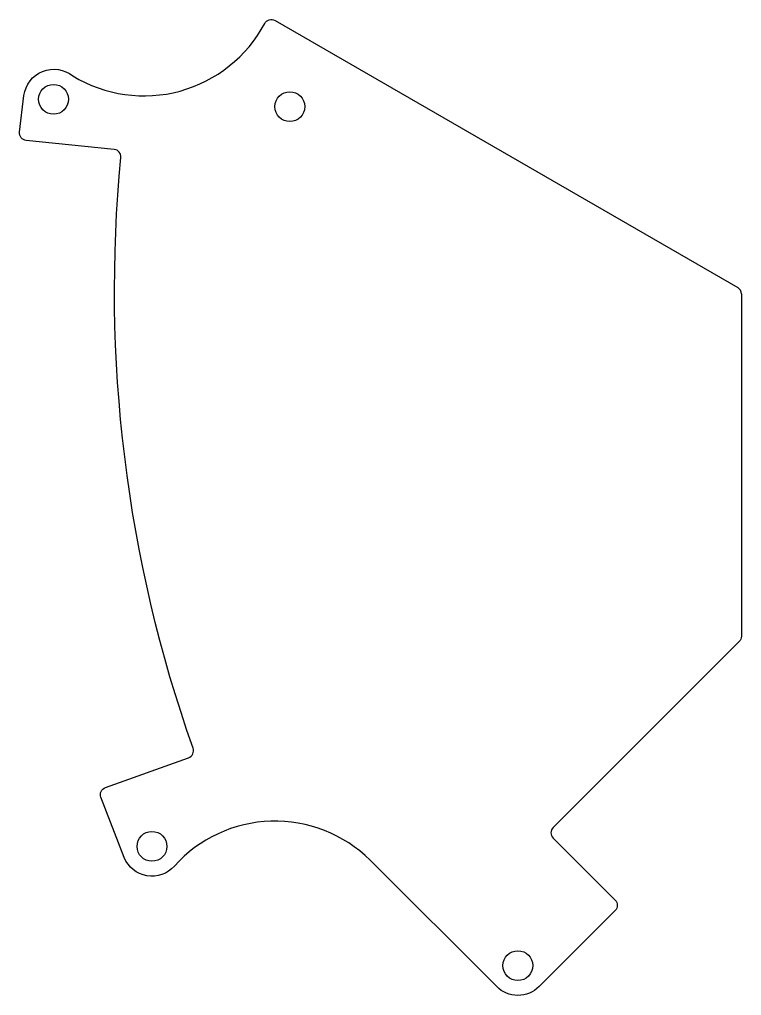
# Model space of a CAD drawing. Header units: inches. Extents: x 0.6 to 48.9, y -0.1 to 65.3.
import ezdxf

# ---------------------------------------------------------------- set-up
doc = ezdxf.new("R2010")
doc.units = ezdxf.units.IN
doc.header["$MEASUREMENT"] = 0
doc.layers.add('20', color=31, linetype='Continuous')

msp = doc.modelspace()

# ---------------------------------------------------------------- linework, layer by layer
at = {"layer": '20'}
msp.add_lwpolyline([(48.903, 46.941), (48.903, 24.006, -0.198917), (48.756, 23.653), (36.288, 11.186, 0.414214), (36.288, 10.479), (40.443, 6.324, -0.414214), (40.443, 5.617), (35.349, 0.524, -0.416772), (32.509, 0.524), (24.03, 9.002, 0.428987), (10.924, 8.6, -0.557222), (7.572, 9.174), (6.008, 13.211, -0.421389), (6.305, 13.862), (11.877, 15.865, 0.4201), (12.179, 16.501, -0.109456), (7.346, 56.078, 0.41263), (6.899, 56.624), (1.005, 57.228, -0.418617), (0.559, 57.784), (0.848, 60.237, -0.5857), (4.128, 61.546, 0.430399), (16.972, 65.061, -0.427155), (17.666, 65.263), (48.653, 47.374)], format="xyb", dxfattribs=at)
for centre in [(2.832, 59.985), (18.657, 59.491), (9.426, 9.925), (33.929, 1.932)]:
    msp.add_circle(centre, 1, dxfattribs=at)
msp.add_arc((48.403, 46.941), 0.5, 0.0007, 60.0007, dxfattribs=at)

doc.saveas('drawing.dxf')
